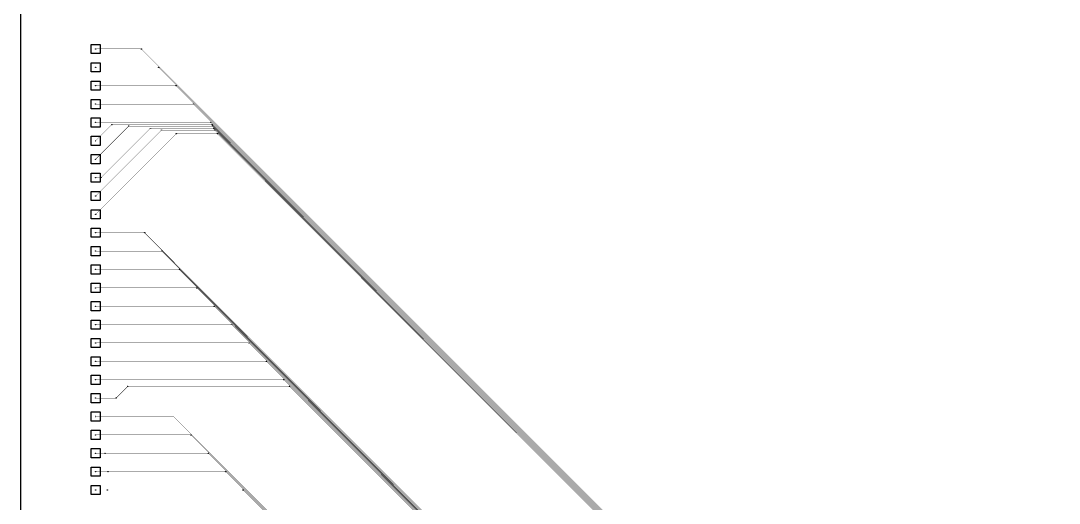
# Model space of a CAD drawing. Extents: x -22715 to 22715, y -22715 to 22715.
# Drawn here: x -22715 to -11409, y 6556 to 11807 of the extents above; entities that cross this region are included whole.
import ezdxf

# ---------------------------------------------------------------- set-up
doc = ezdxf.new("R2010")
doc.units = 0
doc.layers.add('L0D0_0', color=2, linetype='CONTINUOUS')

# ---------------------------------------------------------------- blocks, each defined once
blk = doc.blocks.new('BOND_PADS__150__3')
at = {"layer": 'L0D0_0'}
for points in [[(-1.5, 300.5), (-1.5, 301.5), (-0.5, 301.5), (-0.5, 300.5)], [(-1.5, 298.5), (-1.5, 299.5), (-0.5, 299.5), (-0.5, 298.5)], [(-1.5, 296.5), (-1.5, 297.5), (-0.5, 297.5), (-0.5, 296.5)], [(-1.5, 294.5), (-1.5, 295.5), (-0.5, 295.5), (-0.5, 294.5)], [(-1.5, 292.5), (-1.5, 293.5), (-0.5, 293.5), (-0.5, 292.5)], [(-1.5, 290.5), (-1.5, 291.5), (-0.5, 291.5), (-0.5, 290.5)], [(-1.5, 288.5), (-1.5, 289.5), (-0.5, 289.5), (-0.5, 288.5)], [(-1.5, 286.5), (-1.5, 287.5), (-0.5, 287.5), (-0.5, 286.5)], [(-1.5, 284.5), (-1.5, 285.5), (-0.5, 285.5), (-0.5, 284.5)], [(-1.5, 282.5), (-1.5, 283.5), (-0.5, 283.5), (-0.5, 282.5)], [(-1.5, 280.5), (-1.5, 281.5), (-0.5, 281.5), (-0.5, 280.5)], [(-1.5, 278.5), (-1.5, 279.5), (-0.5, 279.5), (-0.5, 278.5)], [(-1.5, 276.5), (-1.5, 277.5), (-0.5, 277.5), (-0.5, 276.5)], [(-1.5, 274.5), (-1.5, 275.5), (-0.5, 275.5), (-0.5, 274.5)], [(-1.5, 272.5), (-1.5, 273.5), (-0.5, 273.5), (-0.5, 272.5)], [(-1.5, 270.5), (-1.5, 271.5), (-0.5, 271.5), (-0.5, 270.5)], [(-1.5, 268.5), (-1.5, 269.5), (-0.5, 269.5), (-0.5, 268.5)], [(-1.5, 266.5), (-1.5, 267.5), (-0.5, 267.5), (-0.5, 266.5)], [(-1.5, 264.5), (-1.5, 265.5), (-0.5, 265.5), (-0.5, 264.5)], [(-1.5, 262.5), (-1.5, 263.5), (-0.5, 263.5), (-0.5, 262.5)], [(-1.5, 260.5), (-1.5, 261.5), (-0.5, 261.5), (-0.5, 260.5)], [(-1.5, 258.5), (-1.5, 259.5), (-0.5, 259.5), (-0.5, 258.5)], [(-1.5, 256.5), (-1.5, 257.5), (-0.5, 257.5), (-0.5, 256.5)], [(-1.5, 254.5), (-1.5, 255.5), (-0.5, 255.5), (-0.5, 254.5)], [(-1.5, 252.5), (-1.5, 253.5), (-0.5, 253.5), (-0.5, 252.5)]]:
    blk.add_lwpolyline(points, close=True, dxfattribs=at)

msp = doc.modelspace()

# ---------------------------------------------------------------- linework, layer by layer
at = {"layer": 'L0D0_0'}
for points in [[(-22715, -22715), (-22715, 22715), (22715, 22715), (22715, -22715)], [(-21900, 11498.3), (-21901.5, 11499.2), (-21901.5, 11500.8), (-21900, 11501.7), (-21898.6, 11500.8), (-21898.6, 11499.2)], [(-21402.5, 11498.3), (-21404, 11499.2), (-21404, 11500.8), (-21402.5, 11501.7), (-21401.1, 11500.8), (-21401.1, 11499.2)], [(-21402.5, 11498.3), (-21404, 11499.2), (-21404, 11500.8), (-21402.5, 11501.7), (-21401.1, 11500.8), (-21401.1, 11499.2)], [(-21900, 11298.3), (-21901.5, 11299.2), (-21901.5, 11300.8), (-21900, 11301.7), (-21898.6, 11300.8), (-21898.6, 11299.2)], [(-21213.1, 11298.3), (-21214.6, 11299.2), (-21214.6, 11300.8), (-21213.1, 11301.7), (-21211.7, 11300.8), (-21211.7, 11299.2)], [(-21213.1, 11298.3), (-21214.6, 11299.2), (-21214.6, 11300.8), (-21213.1, 11301.7), (-21211.7, 11300.8), (-21211.7, 11299.2)], [(-21900, 11098.3), (-21901.5, 11099.2), (-21901.5, 11100.8), (-21900, 11101.7), (-21898.6, 11100.8), (-21898.6, 11099.2)], [(-21023.7, 11098.3), (-21025.2, 11099.2), (-21025.2, 11100.8), (-21023.7, 11101.7), (-21022.3, 11100.8), (-21022.3, 11099.2)], [(-21023.7, 11098.3), (-21025.2, 11099.2), (-21025.2, 11100.8), (-21023.7, 11101.7), (-21022.3, 11100.8), (-21022.3, 11099.2)], [(-21900, 10898.3), (-21901.5, 10899.2), (-21901.5, 10900.8), (-21900, 10901.7), (-21898.6, 10900.8), (-21898.6, 10899.2)], [(-20834.3, 10898.3), (-20835.8, 10899.2), (-20835.8, 10900.8), (-20834.3, 10901.7), (-20832.9, 10900.8), (-20832.9, 10899.2)], [(-20834.3, 10898.3), (-20835.8, 10899.2), (-20835.8, 10900.8), (-20834.3, 10901.7), (-20832.9, 10900.8), (-20832.9, 10899.2)], [(-21900, 10698.3), (-21901.5, 10699.2), (-21901.5, 10700.8), (-21900, 10701.7), (-21898.6, 10700.8), (-21898.6, 10699.2)], [(-21722.5, 10675.8), (-21723.9, 10676.7), (-21723.9, 10678.3), (-21722.5, 10679.2), (-21721, 10678.3), (-21721, 10676.7)], [(-21722.5, 10675.8), (-21723.9, 10676.7), (-21723.9, 10678.3), (-21722.5, 10679.2), (-21721, 10678.3), (-21721, 10676.7)], [(-21540, 10658.3), (-21541.5, 10659.2), (-21541.5, 10660.8), (-21540, 10661.7), (-21538.6, 10660.8), (-21538.6, 10659.2)], [(-21540, 10658.3), (-21541.5, 10659.2), (-21541.5, 10660.8), (-21540, 10661.7), (-21538.6, 10660.8), (-21538.6, 10659.2)], [(-21302.5, 10635.8), (-21304, 10636.7), (-21304, 10638.3), (-21302.5, 10639.2), (-21301.1, 10638.3), (-21301.1, 10636.7)], [(-21302.5, 10635.8), (-21304, 10636.7), (-21304, 10638.3), (-21302.5, 10639.2), (-21301.1, 10638.3), (-21301.1, 10636.7)], [(-20644.9, 10698.3), (-20646.4, 10699.2), (-20646.4, 10700.8), (-20644.9, 10701.7), (-20643.5, 10700.8), (-20643.5, 10699.2)], [(-20644.9, 10698.3), (-20646.4, 10699.2), (-20646.4, 10700.8), (-20644.9, 10701.7), (-20643.5, 10700.8), (-20643.5, 10699.2)], [(-20633, 10675.8), (-20634.5, 10676.7), (-20634.5, 10678.3), (-20633, 10679.2), (-20631.6, 10678.3), (-20631.6, 10676.7)], [(-20633, 10675.8), (-20634.5, 10676.7), (-20634.5, 10678.3), (-20633, 10679.2), (-20631.6, 10678.3), (-20631.6, 10676.7)], [(-20626.1, 10658.3), (-20627.6, 10659.2), (-20627.6, 10660.8), (-20626.1, 10661.7), (-20624.7, 10660.8), (-20624.7, 10659.2)], [(-20626.1, 10658.3), (-20627.6, 10659.2), (-20627.6, 10660.8), (-20626.1, 10661.7), (-20624.7, 10660.8), (-20624.7, 10659.2)], [(-20614.2, 10635.8), (-20615.7, 10636.7), (-20615.7, 10638.3), (-20614.2, 10639.2), (-20612.8, 10638.3), (-20612.8, 10636.7)], [(-20614.2, 10635.8), (-20615.7, 10636.7), (-20615.7, 10638.3), (-20614.2, 10639.2), (-20612.8, 10638.3), (-20612.8, 10636.7)], [(-21182.5, 10615.8), (-21184, 10616.7), (-21184, 10618.3), (-21182.5, 10619.2), (-21181.1, 10618.3), (-21181.1, 10616.7)], [(-21182.5, 10615.8), (-21184, 10616.7), (-21184, 10618.3), (-21182.5, 10619.2), (-21181.1, 10618.3), (-21181.1, 10616.7)], [(-21022.7, 10575.6), (-21024.2, 10576.4), (-21024.2, 10578.1), (-21022.7, 10578.9), (-21021.3, 10578.1), (-21021.3, 10576.4)], [(-21022.7, 10575.6), (-21024.2, 10576.4), (-21024.2, 10578.1), (-21022.7, 10578.9), (-21021.3, 10578.1), (-21021.3, 10576.4)], [(-20604.9, 10615.8), (-20606.3, 10616.7), (-20606.3, 10618.3), (-20604.9, 10619.2), (-20603.4, 10618.3), (-20603.4, 10616.7)], [(-20604.9, 10615.8), (-20606.3, 10616.7), (-20606.3, 10618.3), (-20604.9, 10619.2), (-20603.4, 10618.3), (-20603.4, 10616.7)], [(-20575.2, 10575.6), (-20576.7, 10576.4), (-20576.7, 10578.1), (-20575.2, 10578.9), (-20573.8, 10578.1), (-20573.8, 10576.4)], [(-20575.2, 10575.6), (-20576.7, 10576.4), (-20576.7, 10578.1), (-20575.2, 10578.9), (-20573.8, 10578.1), (-20573.8, 10576.4)], [(-21900, 10498.3), (-21901.5, 10499.2), (-21901.5, 10500.8), (-21900, 10501.7), (-21898.6, 10500.8), (-21898.6, 10499.2)], [(-21900, 10298.3), (-21901.5, 10299.2), (-21901.5, 10300.8), (-21900, 10301.7), (-21898.6, 10300.8), (-21898.6, 10299.2)], [(-21900, 10098.3), (-21901.5, 10099.2), (-21901.5, 10100.8), (-21900, 10101.7), (-21898.6, 10100.8), (-21898.6, 10099.2)], [(-21840, 10098.3), (-21841.5, 10099.2), (-21841.5, 10100.8), (-21840, 10101.7), (-21838.6, 10100.8), (-21838.6, 10099.2)], [(-21840, 10098.3), (-21841.5, 10099.2), (-21841.5, 10100.8), (-21840, 10101.7), (-21838.6, 10100.8), (-21838.6, 10099.2)], [(-21900, 9898.3), (-21901.5, 9899.2), (-21901.5, 9900.8), (-21900, 9901.7), (-21898.6, 9900.8), (-21898.6, 9899.2)], [(-21900, 9698.3), (-21901.5, 9699.2), (-21901.5, 9700.8), (-21900, 9701.7), (-21898.6, 9700.8), (-21898.6, 9699.2)], [(-21900, 9498.3), (-21901.5, 9499.2), (-21901.5, 9500.8), (-21900, 9501.7), (-21898.6, 9500.8), (-21898.6, 9499.2)], [(-21367.5, 9498.3), (-21368.9, 9499.2), (-21368.9, 9500.8), (-21367.5, 9501.7), (-21366, 9500.8), (-21366, 9499.2)], [(-21367.5, 9498.3), (-21368.9, 9499.2), (-21368.9, 9500.8), (-21367.5, 9501.7), (-21366, 9500.8), (-21366, 9499.2)], [(-21900, 9298.3), (-21901.5, 9299.2), (-21901.5, 9300.8), (-21900, 9301.7), (-21898.6, 9300.8), (-21898.6, 9299.2)], [(-21900, 9298.3), (-21901.5, 9299.2), (-21901.5, 9300.8), (-21900, 9301.7), (-21898.6, 9300.8), (-21898.6, 9299.2)], [(-21900, 9298.3), (-21901.5, 9299.2), (-21901.5, 9300.8), (-21900, 9301.7), (-21898.6, 9300.8), (-21898.6, 9299.2)], [(-21178.1, 9298.3), (-21179.6, 9299.2), (-21179.6, 9300.8), (-21178.1, 9301.7), (-21176.7, 9300.8), (-21176.7, 9299.2)], [(-21178.1, 9298.3), (-21179.6, 9299.2), (-21179.6, 9300.8), (-21178.1, 9301.7), (-21176.7, 9300.8), (-21176.7, 9299.2)], [(-21900, 9098.3), (-21901.5, 9099.2), (-21901.5, 9100.8), (-21900, 9101.7), (-21898.6, 9100.8), (-21898.6, 9099.2)], [(-21900, 9098.3), (-21901.5, 9099.2), (-21901.5, 9100.8), (-21900, 9101.7), (-21898.6, 9100.8), (-21898.6, 9099.2)], [(-21900, 9098.3), (-21901.5, 9099.2), (-21901.5, 9100.8), (-21900, 9101.7), (-21898.6, 9100.8), (-21898.6, 9099.2)], [(-20988.7, 9098.3), (-20990.2, 9099.2), (-20990.2, 9100.8), (-20988.7, 9101.7), (-20987.3, 9100.8), (-20987.3, 9099.2)], [(-20988.7, 9098.3), (-20990.2, 9099.2), (-20990.2, 9100.8), (-20988.7, 9101.7), (-20987.3, 9100.8), (-20987.3, 9099.2)], [(-21900, 8898.3), (-21901.5, 8899.2), (-21901.5, 8900.8), (-21900, 8901.7), (-21898.6, 8900.8), (-21898.6, 8899.2)], [(-21900, 8898.3), (-21901.5, 8899.2), (-21901.5, 8900.8), (-21900, 8901.7), (-21898.6, 8900.8), (-21898.6, 8899.2)], [(-21900, 8898.3), (-21901.5, 8899.2), (-21901.5, 8900.8), (-21900, 8901.7), (-21898.6, 8900.8), (-21898.6, 8899.2)], [(-20799.3, 8898.3), (-20800.8, 8899.2), (-20800.8, 8900.8), (-20799.3, 8901.7), (-20797.9, 8900.8), (-20797.9, 8899.2)], [(-20799.3, 8898.3), (-20800.8, 8899.2), (-20800.8, 8900.8), (-20799.3, 8901.7), (-20797.9, 8900.8), (-20797.9, 8899.2)], [(-21900, 8698.3), (-21901.5, 8699.2), (-21901.5, 8700.8), (-21900, 8701.7), (-21898.6, 8700.8), (-21898.6, 8699.2)], [(-21900, 8698.3), (-21901.5, 8699.2), (-21901.5, 8700.8), (-21900, 8701.7), (-21898.6, 8700.8), (-21898.6, 8699.2)], [(-21900, 8698.3), (-21901.5, 8699.2), (-21901.5, 8700.8), (-21900, 8701.7), (-21898.6, 8700.8), (-21898.6, 8699.2)], [(-20609.9, 8698.3), (-20611.4, 8699.2), (-20611.4, 8700.8), (-20609.9, 8701.7), (-20608.5, 8700.8), (-20608.5, 8699.2)], [(-20609.9, 8698.3), (-20611.4, 8699.2), (-20611.4, 8700.8), (-20609.9, 8701.7), (-20608.5, 8700.8), (-20608.5, 8699.2)], [(-21900, 8498.3), (-21901.5, 8499.2), (-21901.5, 8500.8), (-21900, 8501.7), (-21898.6, 8500.8), (-21898.6, 8499.2)], [(-20420.5, 8498.3), (-20422, 8499.2), (-20422, 8500.8), (-20420.5, 8501.7), (-20419.1, 8500.8), (-20419.1, 8499.2)], [(-20420.5, 8498.3), (-20422, 8499.2), (-20422, 8500.8), (-20420.5, 8501.7), (-20419.1, 8500.8), (-20419.1, 8499.2)], [(-21900, 8298.3), (-21901.5, 8299.2), (-21901.5, 8300.8), (-21900, 8301.7), (-21898.6, 8300.8), (-21898.6, 8299.2)], [(-21899.1, 8299.2), (-21900.6, 8300), (-21900.6, 8301.7), (-21899.1, 8302.5), (-21897.7, 8301.7), (-21897.7, 8300)], [(-21899.1, 8299.2), (-21900.6, 8300), (-21900.6, 8301.7), (-21899.1, 8302.5), (-21897.7, 8301.7), (-21897.7, 8300)], [(-20232, 8299.2), (-20233.5, 8300), (-20233.5, 8301.7), (-20232, 8302.5), (-20230.6, 8301.7), (-20230.6, 8300)], [(-20232, 8299.2), (-20233.5, 8300), (-20233.5, 8301.7), (-20232, 8302.5), (-20230.6, 8301.7), (-20230.6, 8300)], [(-21900, 8098.3), (-21901.5, 8099.2), (-21901.5, 8100.8), (-21900, 8101.7), (-21898.6, 8100.8), (-21898.6, 8099.2)], [(-20041.7, 8098.3), (-20043.2, 8099.2), (-20043.2, 8100.8), (-20041.7, 8101.7), (-20040.3, 8100.8), (-20040.3, 8099.2)], [(-20041.7, 8098.3), (-20043.2, 8099.2), (-20043.2, 8100.8), (-20041.7, 8101.7), (-20040.3, 8100.8), (-20040.3, 8099.2)], [(-21900, 7898.3), (-21901.5, 7899.2), (-21901.5, 7900.8), (-21900, 7901.7), (-21898.6, 7900.8), (-21898.6, 7899.2)], [(-21550.2, 7825.6), (-21551.7, 7826.4), (-21551.7, 7828.1), (-21550.2, 7828.9), (-21548.8, 7828.1), (-21548.8, 7826.4)], [(-21550.2, 7825.6), (-21551.7, 7826.4), (-21551.7, 7828.1), (-21550.2, 7828.9), (-21548.8, 7828.1), (-21548.8, 7826.4)], [(-19852.4, 7898.3), (-19853.8, 7899.2), (-19853.8, 7900.8), (-19852.4, 7901.7), (-19850.9, 7900.8), (-19850.9, 7899.2)], [(-19852.4, 7898.3), (-19853.8, 7899.2), (-19853.8, 7900.8), (-19852.4, 7901.7), (-19850.9, 7900.8), (-19850.9, 7899.2)], [(-19790.2, 7825.6), (-19791.7, 7826.4), (-19791.7, 7828.1), (-19790.2, 7828.9), (-19788.8, 7828.1), (-19788.8, 7826.4)], [(-19790.2, 7825.6), (-19791.7, 7826.4), (-19791.7, 7828.1), (-19790.2, 7828.9), (-19788.8, 7828.1), (-19788.8, 7826.4)], [(-21900, 7698.3), (-21901.5, 7699.2), (-21901.5, 7700.8), (-21900, 7701.7), (-21898.6, 7700.8), (-21898.6, 7699.2)], [(-21677.5, 7698.3), (-21679, 7699.2), (-21679, 7700.8), (-21677.5, 7701.7), (-21676.1, 7700.8), (-21676.1, 7699.2)], [(-21677.5, 7698.3), (-21679, 7699.2), (-21679, 7700.8), (-21677.5, 7701.7), (-21676.1, 7700.8), (-21676.1, 7699.2)], [(-21900, 7498.3), (-21901.5, 7499.2), (-21901.5, 7500.8), (-21900, 7501.7), (-21898.6, 7500.8), (-21898.6, 7499.2)], [(-21052.5, 7498.3), (-21053.9, 7499.2), (-21053.9, 7500.8), (-21052.5, 7501.7), (-21051, 7500.8), (-21051, 7499.2)], [(-21052.5, 7498.3), (-21053.9, 7499.2), (-21053.9, 7500.8), (-21052.5, 7501.7), (-21051, 7500.8), (-21051, 7499.2)], [(-21900, 7298.3), (-21901.5, 7299.2), (-21901.5, 7300.8), (-21900, 7301.7), (-21898.6, 7300.8), (-21898.6, 7299.2)], [(-20863.1, 7298.3), (-20864.6, 7299.2), (-20864.6, 7300.8), (-20863.1, 7301.7), (-20861.7, 7300.8), (-20861.7, 7299.2)], [(-20863.1, 7298.3), (-20864.6, 7299.2), (-20864.6, 7300.8), (-20863.1, 7301.7), (-20861.7, 7300.8), (-20861.7, 7299.2)], [(-21900, 7098.3), (-21901.5, 7099.2), (-21901.5, 7100.8), (-21900, 7101.7), (-21898.6, 7100.8), (-21898.6, 7099.2)], [(-21797.5, 7098.3), (-21799, 7099.2), (-21799, 7100.8), (-21797.5, 7101.7), (-21796, 7100.8), (-21796, 7099.2)], [(-21797.5, 7098.3), (-21799, 7099.2), (-21799, 7100.8), (-21797.5, 7101.7), (-21796.1, 7100.8), (-21796.1, 7099.2)], [(-21797.5, 7098.3), (-21799, 7099.2), (-21799, 7100.8), (-21797.5, 7101.7), (-21796, 7100.8), (-21796, 7099.2)], [(-21797.5, 7098.3), (-21799, 7099.2), (-21799, 7100.8), (-21797.5, 7101.7), (-21796.1, 7100.8), (-21796.1, 7099.2)], [(-21797.5, 7098.3), (-21798.9, 7099.2), (-21798.9, 7100.8), (-21797.5, 7101.7), (-21796, 7100.8), (-21796, 7099.2)], [(-21797.5, 7098.3), (-21798.9, 7099.2), (-21798.9, 7100.8), (-21797.5, 7101.7), (-21796, 7100.8), (-21796, 7099.2)], [(-20673.7, 7098.3), (-20675.2, 7099.2), (-20675.2, 7100.8), (-20673.7, 7101.7), (-20672.3, 7100.8), (-20672.3, 7099.2)], [(-20673.7, 7098.3), (-20675.2, 7099.2), (-20675.2, 7100.8), (-20673.7, 7101.7), (-20672.3, 7100.8), (-20672.3, 7099.2)], [(-21900, 6898.3), (-21901.5, 6899.2), (-21901.5, 6900.8), (-21900, 6901.7), (-21898.6, 6900.8), (-21898.6, 6899.2)], [(-21765, 6898.3), (-21766.5, 6899.2), (-21766.5, 6900.8), (-21765, 6901.7), (-21763.5, 6900.8), (-21763.5, 6899.2)], [(-21765, 6898.3), (-21766.5, 6899.2), (-21766.5, 6900.8), (-21765, 6901.7), (-21763.6, 6900.8), (-21763.6, 6899.2)], [(-21765, 6898.3), (-21766.5, 6899.2), (-21766.5, 6900.8), (-21765, 6901.7), (-21763.5, 6900.8), (-21763.5, 6899.2)], [(-21765, 6898.3), (-21766.5, 6899.2), (-21766.5, 6900.8), (-21765, 6901.7), (-21763.6, 6900.8), (-21763.6, 6899.2)], [(-21765, 6898.3), (-21766.4, 6899.2), (-21766.4, 6900.8), (-21765, 6901.7), (-21763.5, 6900.8), (-21763.5, 6899.2)], [(-21765, 6898.3), (-21766.4, 6899.2), (-21766.4, 6900.8), (-21765, 6901.7), (-21763.5, 6900.8), (-21763.5, 6899.2)], [(-20484.3, 6898.3), (-20485.8, 6899.2), (-20485.8, 6900.8), (-20484.3, 6901.7), (-20482.9, 6900.8), (-20482.9, 6899.2)], [(-20484.3, 6898.3), (-20485.8, 6899.2), (-20485.8, 6900.8), (-20484.3, 6901.7), (-20482.9, 6900.8), (-20482.9, 6899.2)], [(-21900, 6698.3), (-21901.5, 6699.2), (-21901.5, 6700.8), (-21900, 6701.7), (-21898.6, 6700.8), (-21898.6, 6699.2)], [(-21772.5, 6698.3), (-21774, 6699.2), (-21774, 6700.8), (-21772.5, 6701.7), (-21771.1, 6700.8), (-21771.1, 6699.2)], [(-21772.5, 6698.3), (-21774, 6699.2), (-21774, 6700.8), (-21772.5, 6701.7), (-21771.1, 6700.8), (-21771.1, 6699.2)], [(-21772.5, 6698.3), (-21774, 6699.2), (-21774, 6700.8), (-21772.5, 6701.7), (-21771.1, 6700.8), (-21771.1, 6699.2)], [(-21772.5, 6698.3), (-21774, 6699.2), (-21774, 6700.8), (-21772.5, 6701.7), (-21771.1, 6700.8), (-21771.1, 6699.2)], [(-21772.5, 6698.3), (-21773.9, 6699.2), (-21773.9, 6700.8), (-21772.5, 6701.7), (-21771, 6700.8), (-21771, 6699.2)], [(-21772.5, 6698.3), (-21773.9, 6699.2), (-21773.9, 6700.8), (-21772.5, 6701.7), (-21771, 6700.8), (-21771, 6699.2)], [(-20294.9, 6698.3), (-20296.4, 6699.2), (-20296.4, 6700.8), (-20294.9, 6701.7), (-20293.5, 6700.8), (-20293.5, 6699.2)], [(-20294.9, 6698.3), (-20296.4, 6699.2), (-20296.4, 6700.8), (-20294.9, 6701.7), (-20293.5, 6700.8), (-20293.5, 6699.2)]]:
    msp.add_lwpolyline(points, close=True, dxfattribs=at)
at = {"layer": 'L0D0_0', "const_width": 3}
for points in [[(-21900, 11500), (-21402.5, 11500)], [(-21402.5, 11500), (-6732.5, -3170)], [(-21900, 11300), (-21213.1, 11300)], [(-21213.1, 11300), (-6735.6, -3177.5)], [(-21900, 11100), (-21023.7, 11100)], [(-21023.7, 11100), (-6738.7, -3185)], [(-21900, 10900), (-20834.3, 10900)], [(-20834.3, 10900), (-6741.8, -3192.5)], [(-21900, 10700), (-20644.9, 10700)], [(-21900, 10500), (-21722.5, 10677.5)], [(-21900, 10300), (-21540, 10660)], [(-21840, 10100), (-21302.5, 10637.5)], [(-21722.5, 10677.5), (-20633, 10677.5)], [(-21540, 10660), (-20626.1, 10660)], [(-21302.5, 10637.5), (-20614.2, 10637.5)], [(-20644.9, 10700), (-6744.9, -3200)], [(-20633, 10677.5), (-6748, -3207.5)], [(-20626.1, 10660), (-6751.1, -3215)], [(-20614.2, 10637.5), (-6754.2, -3222.5)], [(-21900, 9900), (-21182.5, 10617.5)], [(-21900, 9700), (-21022.7, 10577.3)], [(-21182.5, 10617.5), (-20604.9, 10617.5)], [(-21022.7, 10577.3), (-20575.2, 10577.3)], [(-20604.9, 10617.5), (-6757.4, -3230)], [(-20575.2, 10577.3), (-6760.5, -3237.5)], [(-21900, 10100), (-21840, 10100)], [(-21900, 9500), (-21367.5, 9500)], [(-21367.5, 9500), (-8597.5, -3270)], [(-21900, 9300), (-21900, 9300)], [(-21900, 9300), (-21178.1, 9300)], [(-21178.1, 9300), (-8600.6, -3277.5)], [(-21900, 9100), (-21900, 9100)], [(-21900, 9100), (-20988.7, 9100)], [(-20988.7, 9100), (-8603.7, -3285)], [(-21900, 8900), (-21900, 8900)], [(-21900, 8900), (-20799.3, 8900)], [(-20799.3, 8900), (-8606.8, -3292.5)], [(-21900, 8700), (-21900, 8700)], [(-21900, 8700), (-20609.9, 8700)], [(-20609.9, 8700), (-8609.9, -3300)], [(-21900, 8500), (-20420.5, 8500)], [(-20420.5, 8500), (-8613, -3307.5)], [(-21900, 8300), (-21899.1, 8300.9)], [(-21899.1, 8300.9), (-20232, 8300.9)], [(-20232, 8300.9), (-8616.1, -3315)], [(-21900, 8100), (-20041.7, 8100)], [(-20041.7, 8100), (-8619.2, -3322.5)], [(-21900, 7900), (-19852.4, 7900)], [(-21677.5, 7700), (-21550.2, 7827.3)], [(-21550.2, 7827.3), (-19790.2, 7827.3)], [(-19852.4, 7900), (-8622.4, -3330)], [(-19790.2, 7827.3), (-8625.5, -3337.5)], [(-21900, 7700), (-21677.5, 7700)], [(-21900, 7500), (-21052.5, 7500)], [(-21052.5, 7500), (-10182.5, -3370)], [(-21900, 7300), (-20863.1, 7300)], [(-20863.1, 7300), (-10185.6, -3377.5)], [(-21900, 7100), (-21797.5, 7100)], [(-21797.5, 7100), (-21797.5, 7100)], [(-21797.5, 7100), (-21797.5, 7100)], [(-21797.5, 7100), (-20673.7, 7100)], [(-20673.7, 7100), (-10188.7, -3385)], [(-21900, 6900), (-21765, 6900)], [(-21765, 6900), (-21765, 6900)], [(-21765, 6900), (-21765, 6900)], [(-21765, 6900), (-20484.3, 6900)], [(-20484.3, 6900), (-10191.8, -3392.5)], [(-21900, 6700), (-21772.5, 6700)], [(-21772.5, 6700), (-21772.5, 6700)], [(-21772.5, 6700), (-21772.5, 6700)], [(-21772.5, 6700), (-20294.9, 6700)], [(-20294.9, 6700), (-10194.9, -3400)]]:
    msp.add_lwpolyline(points, dxfattribs=at)

# ---------------------------------------------------------------- block references
at = {"xscale": 100, "yscale": 100}
msp.add_blockref('BOND_PADS__150__3', (-21800, -18600), dxfattribs=at)

doc.saveas('drawing.dxf')
